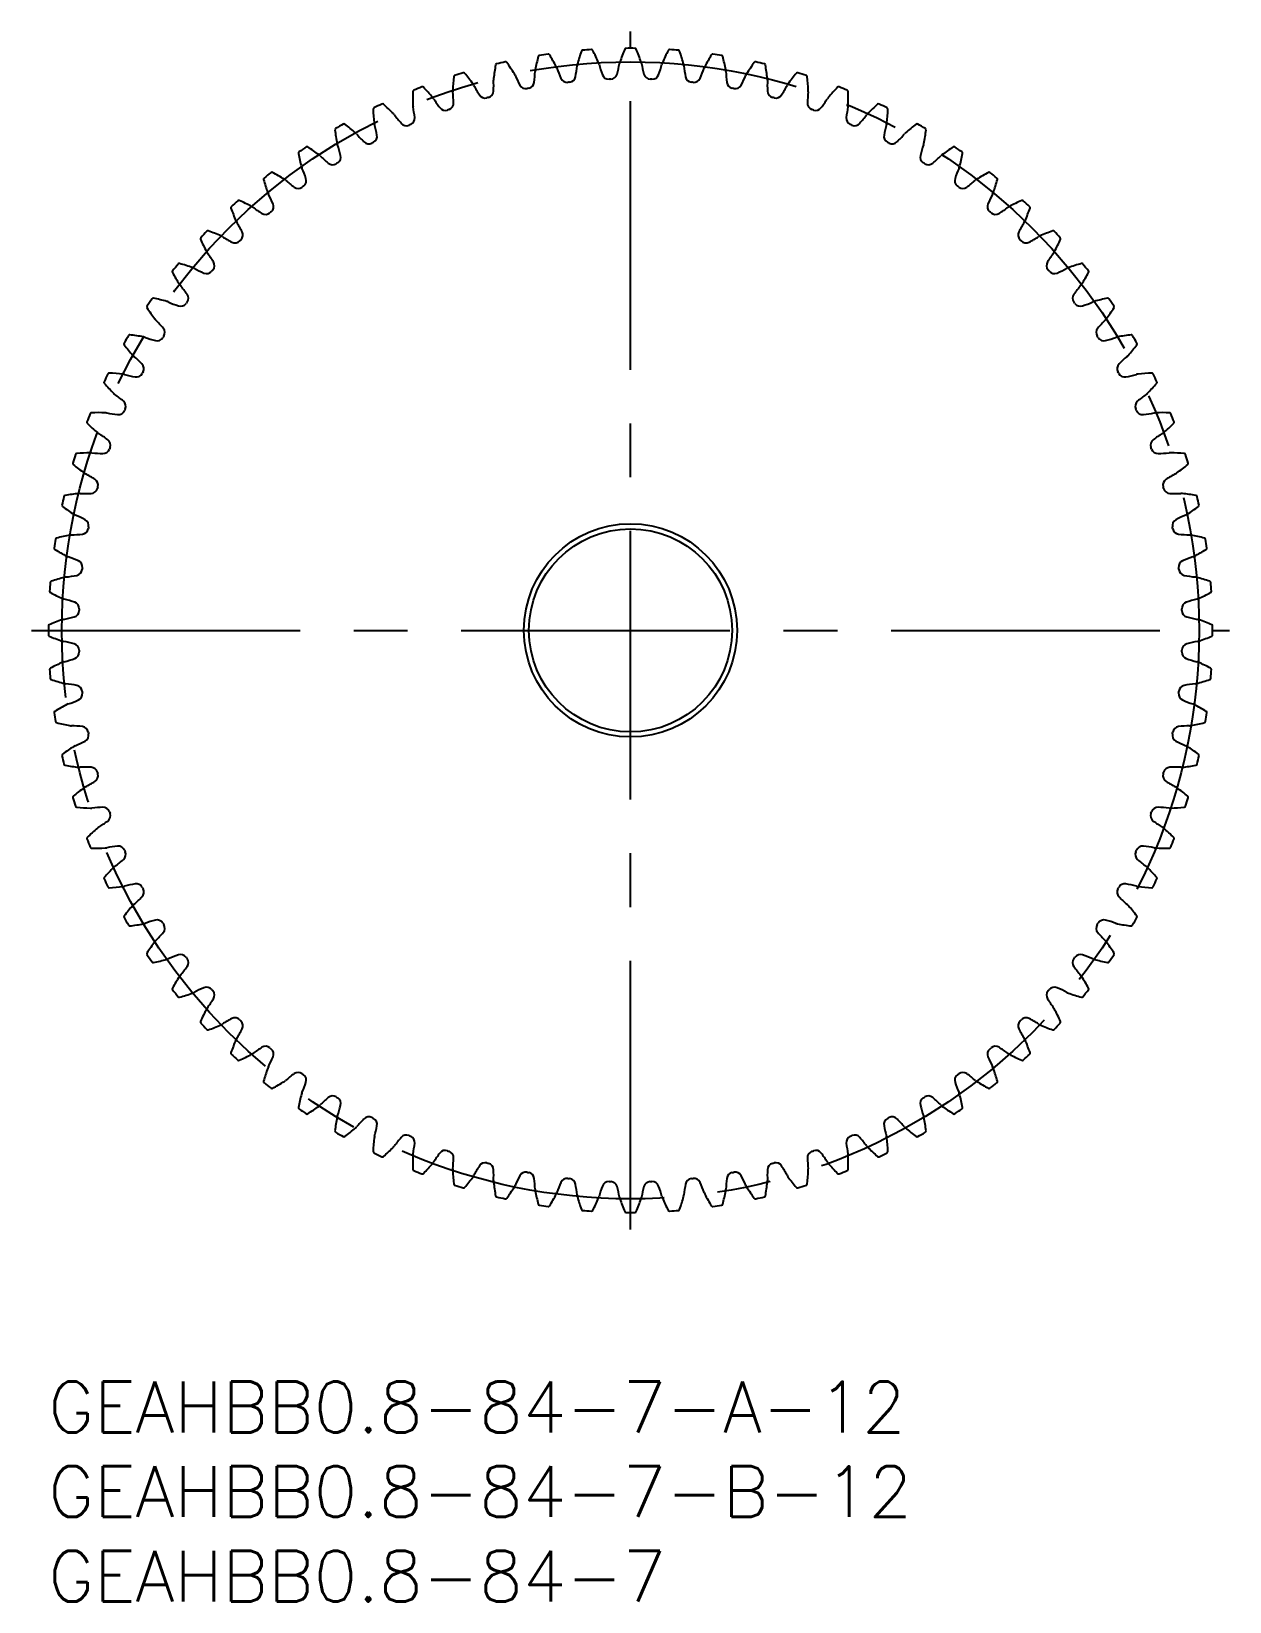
# Model space of a CAD drawing. Extents: x -1 to 139, y -13 to 94.
# Drawn here: x -1 to 69.8, y -13 to 79.8 of the extents above; entities that cross this region are included whole.
import ezdxf

# ---------------------------------------------------------------- set-up
doc = ezdxf.new("R2010")
doc.units = 0
doc.header["$LTSCALE"] = 0.5
doc.linetypes.add('CENTER', pattern=[50.8, 31.75, -6.35, 6.35, -6.35])
for name, color, linetype in [('MSM_CENTER', 1, 'CENTER'), ('MSM_CONTINUOUS', 7, 'CONTINUOUS'), ('MSM_PART_NUMBER', 7, 'CONTINUOUS')]:
    doc.layers.add(name, color=color, linetype=linetype)
doc.styles.get("Standard").update_dxf_attribs({"font": 'txt.shx', "height": 3, "bigfont": 'bigfont.shx'})

# ---------------------------------------------------------------- blocks, each defined once
blk = doc.blocks.new('*U2')
at = {"layer": 'MSM_PART_NUMBER'}
blk.add_text('GEAHBB0.8-84-7-A-12', height=3, dxfattribs=at).set_placement((0, -3))
blk = doc.blocks.new('*U3')
at = {"layer": 'MSM_PART_NUMBER'}
blk.add_text('GEAHBB0.8-84-7-B-12', height=3, dxfattribs=at).set_placement((0, -8))
blk = doc.blocks.new('*U4')
at = {"layer": 'MSM_PART_NUMBER'}
blk.add_text('GEAHBB0.8-84-7', height=3, dxfattribs=at).set_placement((0, -13))

msp = doc.modelspace()

# ---------------------------------------------------------------- linework, layer by layer
at = {"layer": 'MSM_CENTER'}
for p, q in [((34.4, 9), (34.4, 79.8)), ((-1, 44.4), (69.8, 44.4))]:
    msp.add_line(p, q, dxfattribs=at)
msp.add_circle((34.4, 44.4), 33.6, dxfattribs=at)
at = {"layer": 'MSM_CONTINUOUS'}
for radius in [6.3, 6]:
    msp.add_circle((34.4, 44.4), radius, dxfattribs=at)
for centre, radius, start, end in [((34.4, 44.4), 34.4, 102.41932, 103.29497), ((27.019, 77.917), 0.08, 36.21343, 102.41932), ((18.612, 71.761), 10.5, 31.78571, 36.21328), ((39.101, 75.638), 10.5, 165.21529, 169.64286), ((29.026, 78.297), 0.08, 99.00973, 165.2153), ((34.4, 44.4), 34.4, 98.13361, 99.00925), ((29.544, 78.375), 0.08, 31.92756, 98.1336), ((20.701, 72.864), 10.5, 27.5, 31.92756), ((41.422, 75.199), 10.5, 160.92958, 165.35714), ((31.574, 78.603), 0.08, 94.72354, 160.9296), ((34.4, 44.4), 34.4, 93.84789, 94.72354), ((32.097, 78.643), 0.08, 27.642, 93.84788), ((22.866, 73.808), 10.5, 23.21429, 27.64185), ((34.4, 77.779), 0.664, 161.07141, 169.36881), ((43.704, 74.588), 10.5, 156.64386, 161.07143), ((34.138, 78.719), 0.08, 90.43831, 156.64385), ((34.4, 44.4), 34.4, 89.56218, 90.43782), ((34.662, 78.719), 0.08, 23.35614, 89.56219), ((25.096, 74.588), 10.5, 18.92857, 23.35614), ((34.4, 77.779), 0.664, 10.63119, 18.92858), ((45.934, 73.808), 10.5, 152.35815, 156.78571), ((36.703, 78.643), 0.08, 86.15259, 152.35815), ((34.4, 44.4), 34.4, 85.27646, 86.15211), ((37.226, 78.603), 0.08, 19.07027, 85.27646), ((27.378, 75.199), 10.5, 14.64286, 19.07042), ((48.099, 72.864), 10.5, 148.07244, 152.5), ((39.256, 78.375), 0.08, 81.86688, 148.07244), ((34.4, 44.4), 34.4, 80.99075, 81.86639), ((39.774, 78.297), 0.08, 14.78471, 80.99075), ((29.699, 75.638), 10.5, 10.35714, 14.78471), ((50.188, 71.761), 10.5, 143.78672, 148.21429), ((41.781, 77.917), 0.08, 77.58068, 143.78672), ((34.4, 44.4), 34.4, 76.70503, 77.58068), ((34.392, 75.989), 10.5, 173.78672, 178.21429), ((24.034, 77.117), 0.08, 107.58068, 173.78674), ((34.4, 44.4), 34.4, 106.70503, 107.58068), ((24.535, 77.272), 0.08, 40.49899, 106.70503), ((16.611, 70.504), 10.5, 36.07143, 40.49899), ((36.753, 75.901), 10.5, 169.50101, 173.92857), ((26.508, 77.8), 0.08, 103.29545, 169.50102), ((26.973, 76.942), 0.664, 23.48834, 31.78572), ((35.281, 80.565), 8.4, 203.56895, 207.95464), ((20.367, 77.743), 8.4, 353.47393, 357.85962), ((29.425, 77.406), 0.664, 169.64284, 177.94023), ((29.425, 77.406), 0.664, 19.20262, 27.50001), ((37.981, 80.398), 8.4, 199.28324, 203.66892), ((30.654, 77.187), 0.4, 203.66892, 276.5178), ((30.756, 77.198), 0.4, 276.33936, 349.18822), ((22.898, 78.699), 8.4, 349.18822, 353.5739), ((31.906, 77.685), 0.664, 165.35713, 173.65452), ((31.906, 77.685), 0.664, 14.91691, 23.21429), ((40.661, 80.03), 8.4, 194.99753, 199.38321), ((33.115, 77.375), 0.4, 199.38321, 272.23209), ((33.217, 77.379), 0.4, 272.05364, 344.90251), ((25.494, 79.463), 8.4, 344.90251, 349.28819), ((43.306, 79.463), 8.4, 190.71181, 195.09749), ((35.583, 77.379), 0.4, 195.09749, 267.94637), ((35.685, 77.375), 0.4, 267.76787, 340.61679), ((28.139, 80.03), 8.4, 340.61679, 345.00247), ((36.894, 77.685), 0.664, 156.7857, 165.08309), ((36.894, 77.685), 0.664, 6.34548, 14.64287), ((45.902, 78.699), 8.4, 186.4261, 190.81178), ((38.044, 77.198), 0.4, 190.81178, 263.66066), ((38.146, 77.187), 0.4, 263.48216, 336.33108), ((30.819, 80.398), 8.4, 336.33108, 340.71676), ((39.375, 77.406), 0.664, 152.49998, 160.79738), ((39.375, 77.406), 0.664, 2.05977, 10.35716), ((48.433, 77.743), 8.4, 182.14038, 186.52607), ((33.519, 80.565), 8.4, 332.04536, 336.43105), ((41.827, 76.942), 0.664, 148.21427, 156.51166), ((42.292, 77.8), 0.08, 10.49899, 76.70503), ((32.047, 75.901), 10.5, 6.07143, 10.49899), ((52.189, 70.504), 10.5, 139.50101, 143.92857), ((44.265, 77.272), 0.08, 73.29545, 139.50101), ((34.4, 44.4), 34.4, 72.41932, 73.29497), ((44.766, 77.117), 0.08, 6.21313, 72.41932), ((34.408, 75.989), 10.5, 1.78571, 6.21328), ((32.032, 75.9), 10.5, 178.07244, 182.5), ((21.618, 76.251), 0.08, 111.86639, 178.07245), ((34.4, 44.4), 34.4, 110.99075, 111.86639), ((22.106, 76.442), 0.08, 44.78471, 110.99075), ((14.71, 69.102), 10.5, 40.35714, 44.78471), ((24.561, 76.296), 0.664, 178.21427, 186.51166), ((15.554, 75.28), 8.4, 2.04536, 6.43105), ((24.561, 76.296), 0.664, 27.77405, 36.07144), ((32.576, 80.53), 8.4, 207.85467, 212.24035), ((25.909, 76.289), 0.4, 284.91079, 357.75965), ((26.973, 76.942), 0.664, 173.92855, 182.22595), ((17.915, 76.602), 8.4, 357.75965, 2.14533), ((28.214, 76.815), 0.4, 207.95464, 280.80351), ((34.4, 44.4), 32.6, 100.62506, 100.80351), ((28.315, 76.834), 0.4, 280.62508, 353.47393), ((34.4, 44.4), 32.6, 96.33934, 96.5178), ((34.4, 44.4), 32.6, 92.05363, 92.23209), ((34.4, 44.4), 32.6, 87.76792, 87.94637), ((34.4, 44.4), 32.6, 83.4822, 83.66066), ((40.485, 76.834), 0.4, 186.52607, 259.37494), ((34.4, 44.4), 32.6, 79.19649, 79.37494), ((40.586, 76.815), 0.4, 259.19645, 332.04536), ((50.885, 76.602), 8.4, 177.85467, 182.24035), ((41.827, 76.942), 0.664, 357.77405, 6.07144), ((42.891, 76.289), 0.4, 182.24035, 255.08923), ((36.224, 80.53), 8.4, 327.75965, 332.14533), ((44.239, 76.296), 0.664, 143.92855, 152.22595), ((53.246, 75.28), 8.4, 173.56895, 177.95464), ((44.239, 76.296), 0.664, 353.48834, 1.78573), ((54.09, 69.102), 10.5, 135.21529, 139.64286), ((46.694, 76.442), 0.08, 69.00973, 135.21531), ((34.4, 44.4), 34.4, 68.13361, 69.00925), ((47.182, 76.251), 0.08, 1.92742, 68.13361), ((36.768, 75.9), 10.5, 357.5, 1.92756), ((19.273, 75.207), 0.08, 116.15211, 182.35816), ((29.684, 75.635), 10.5, 182.35815, 186.78571), ((34.4, 44.4), 34.4, 115.27646, 116.15211), ((19.746, 75.434), 0.08, 49.07042, 115.27646), ((12.919, 67.562), 10.5, 44.64286, 49.07042), ((22.205, 75.471), 0.664, 182.49998, 190.79738), ((13.299, 73.785), 8.4, 6.33108, 10.71676), ((22.205, 75.471), 0.664, 32.05977, 40.35715), ((29.881, 80.293), 8.4, 212.14038, 216.52607), ((23.452, 75.531), 0.4, 216.52607, 289.37494), ((34.4, 44.4), 32.6, 109.19649, 109.37494), ((23.549, 75.565), 0.4, 289.1965, 2.04536), ((25.809, 76.262), 0.4, 212.24035, 285.08923), ((34.4, 44.4), 32.6, 104.91077, 105.08923), ((34.4, 44.4), 32.6, 74.91077, 75.08923), ((42.991, 76.262), 0.4, 254.91073, 327.75965), ((45.251, 75.565), 0.4, 177.95464, 250.80351), ((34.4, 44.4), 32.6, 70.62506, 70.80351), ((45.348, 75.531), 0.4, 250.62502, 323.47393), ((38.919, 80.293), 8.4, 323.47393, 327.85962), ((46.595, 75.471), 0.664, 139.64284, 147.94023), ((55.501, 73.785), 8.4, 169.28324, 173.66892), ((46.595, 75.471), 0.664, 349.20262, 357.50001), ((55.881, 67.562), 10.5, 130.92958, 135.35714), ((49.054, 75.434), 0.08, 64.72402, 130.92959), ((34.4, 44.4), 34.4, 63.84789, 64.72354), ((39.116, 75.635), 10.5, 353.21429, 357.64185), ((49.527, 75.207), 0.08, 357.64185, 63.84789), ((34.4, 44.4), 34.4, 119.56218, 120.43782), ((17.468, 74.252), 0.08, 53.35614, 119.56218), ((11.249, 65.892), 10.5, 48.92857, 53.35614), ((19.918, 74.473), 0.664, 186.7857, 195.08309), ((11.163, 72.126), 8.4, 10.61679, 15.00247), ((19.918, 74.473), 0.664, 36.34548, 44.64287), ((27.211, 79.855), 8.4, 216.4261, 220.81178), ((21.156, 74.626), 0.4, 220.81178, 293.66066), ((34.4, 44.4), 32.6, 113.4822, 113.66066), ((21.251, 74.667), 0.4, 293.48222, 6.33108), ((47.549, 74.667), 0.4, 173.66892, 246.5178), ((34.4, 44.4), 32.6, 66.33934, 66.5178), ((47.644, 74.626), 0.4, 246.3393, 319.18822), ((41.589, 79.855), 8.4, 319.18822, 323.5739), ((48.882, 74.473), 0.664, 135.35713, 143.65452), ((57.637, 72.126), 8.4, 164.99753, 169.38321), ((48.882, 74.473), 0.664, 344.91691, 353.2143), ((57.551, 65.892), 10.5, 126.64386, 131.07143), ((51.332, 74.252), 0.08, 60.43831, 126.64388), ((34.4, 44.4), 34.4, 59.56218, 60.43782), ((17.013, 73.99), 0.08, 120.43782, 186.64388), ((27.363, 75.196), 10.5, 186.64386, 191.07143), ((17.711, 73.307), 0.664, 40.63119, 48.92858), ((24.582, 79.218), 8.4, 220.71181, 225.09749), ((19.026, 73.6), 0.4, 297.76794, 10.61679), ((49.774, 73.6), 0.4, 169.38321, 242.23209), ((44.218, 79.218), 8.4, 314.90251, 319.28819), ((51.089, 73.307), 0.664, 131.07141, 139.36881), ((41.437, 75.196), 10.5, 348.92857, 353.35614), ((51.787, 73.99), 0.08, 353.35599, 59.56218), ((14.851, 72.608), 0.08, 124.72354, 190.92959), ((25.082, 74.584), 10.5, 190.92958, 195.35714), ((34.4, 44.4), 34.4, 123.84789, 124.72354), ((15.284, 72.903), 0.08, 57.64185, 123.84789), ((9.707, 64.101), 10.5, 53.21429, 57.64185), ((15.597, 71.979), 0.664, 44.91691, 53.2143), ((22.007, 78.387), 8.4, 224.99753, 229.38321), ((17.711, 73.307), 0.664, 191.07141, 199.36881), ((9.156, 70.312), 8.4, 14.90251, 19.28819), ((16.886, 72.369), 0.4, 302.05365, 14.90251), ((18.935, 73.552), 0.4, 225.09749, 297.94637), ((34.4, 44.4), 32.6, 117.76792, 117.94637), ((34.4, 44.4), 32.6, 62.05363, 62.23209), ((49.865, 73.552), 0.4, 242.05359, 314.90251), ((51.914, 72.369), 0.4, 165.09749, 237.94637), ((59.644, 70.312), 8.4, 160.71181, 165.09749), ((51.089, 73.307), 0.664, 340.63119, 348.92858), ((46.793, 78.387), 8.4, 310.61679, 315.00247), ((53.203, 71.979), 0.664, 126.7857, 135.08309), ((59.093, 64.101), 10.5, 122.35815, 126.78571), ((53.516, 72.903), 0.08, 56.15259, 122.35815), ((34.4, 44.4), 34.4, 55.27646, 56.15211), ((43.718, 74.584), 10.5, 344.64286, 349.07042), ((53.949, 72.608), 0.08, 349.07027, 55.27646), ((34.4, 44.4), 34.4, 128.13361, 129.00925), ((13.207, 71.395), 0.08, 61.92756, 128.13361), ((8.304, 62.201), 10.5, 57.5, 61.92756), ((15.597, 71.979), 0.664, 195.35713, 203.65452), ((7.29, 68.353), 8.4, 19.18822, 23.5739), ((16.799, 72.315), 0.4, 229.38321, 302.23209), ((34.4, 44.4), 32.6, 122.05363, 122.23209), ((34.4, 44.4), 32.6, 57.76792, 57.94637), ((52.001, 72.315), 0.4, 237.76788, 310.61679), ((61.51, 68.353), 8.4, 156.4261, 160.81178), ((53.203, 71.979), 0.664, 336.34548, 344.64287), ((60.496, 62.201), 10.5, 118.07244, 122.5), ((55.593, 71.395), 0.08, 51.86688, 118.07244), ((34.4, 44.4), 34.4, 50.99075, 51.86639), ((12.797, 71.068), 0.08, 129.00925, 195.2153), ((22.852, 73.803), 10.5, 195.21529, 199.64286), ((13.589, 70.496), 0.664, 49.20262, 57.50001), ((19.502, 77.366), 8.4, 229.28324, 233.66892), ((14.763, 70.921), 0.4, 233.66892, 306.5178), ((34.4, 44.4), 32.6, 126.33934, 126.5178), ((14.845, 70.982), 0.4, 306.33936, 19.18822), ((53.955, 70.982), 0.4, 160.81178, 233.66066), ((34.4, 44.4), 32.6, 53.4822, 53.66066), ((54.037, 70.921), 0.4, 233.48216, 306.33108), ((49.298, 77.366), 8.4, 306.33108, 310.71676), ((55.211, 70.496), 0.664, 122.49998, 130.79738), ((45.948, 73.803), 10.5, 340.35714, 344.78471), ((56.003, 71.068), 0.08, 344.78471, 50.99075), ((34.4, 44.4), 34.4, 132.41932, 133.29497), ((11.249, 69.736), 0.08, 66.21328, 132.41932), ((7.047, 60.201), 10.5, 61.78571, 66.21328), ((13.589, 70.496), 0.664, 199.64284, 207.94023), ((5.576, 66.26), 8.4, 23.47393, 27.85962), ((12.913, 69.447), 0.4, 310.62508, 23.47393), ((55.887, 69.447), 0.4, 156.52607, 229.37494), ((63.224, 66.26), 8.4, 152.14038, 156.52607), ((55.211, 70.496), 0.664, 332.05977, 340.35716), ((61.753, 60.201), 10.5, 113.78672, 118.21429), ((57.551, 69.736), 0.08, 47.58116, 113.78672), ((34.4, 44.4), 34.4, 46.70503, 47.58068), ((10.865, 69.379), 0.08, 133.29497, 199.50102), ((20.687, 72.858), 10.5, 199.50101, 203.92857), ((11.697, 68.868), 0.664, 53.48834, 61.78572), ((17.08, 76.161), 8.4, 233.56895, 237.95464), ((12.836, 69.38), 0.4, 237.95464, 310.80351), ((34.4, 44.4), 32.6, 130.62506, 130.80351), ((34.4, 44.4), 32.6, 49.19649, 49.37494), ((55.964, 69.38), 0.4, 229.19645, 302.04536), ((51.72, 76.161), 8.4, 302.04536, 306.43105), ((57.103, 68.868), 0.664, 118.21427, 126.51166), ((48.113, 72.858), 10.5, 336.07143, 340.49899), ((57.935, 69.379), 0.08, 340.49899, 46.70503), ((34.4, 44.4), 34.4, 136.70503, 137.58068), ((9.421, 67.935), 0.08, 70.49899, 136.70503), ((5.942, 58.113), 10.5, 66.07143, 70.49899), ((11.697, 68.868), 0.664, 203.92855, 212.22595), ((4.023, 64.045), 8.4, 27.75965, 32.14533), ((11.102, 67.771), 0.4, 314.91075, 27.75965), ((57.698, 67.771), 0.4, 152.24035, 225.08923), ((64.777, 64.045), 8.4, 147.85467, 152.24035), ((57.103, 68.868), 0.664, 327.77405, 336.07144), ((62.858, 58.113), 10.5, 109.50101, 113.92857), ((59.379, 67.935), 0.08, 43.29545, 109.50101), ((34.4, 44.4), 34.4, 42.41932, 43.29497), ((9.064, 67.551), 0.08, 137.58116, 203.78671), ((18.599, 71.753), 10.5, 203.78672, 208.21429), ((9.932, 67.103), 0.664, 57.77405, 66.07144), ((14.755, 74.777), 8.4, 237.85467, 242.24035), ((11.029, 67.698), 0.4, 242.24035, 315.08923), ((34.4, 44.4), 32.6, 134.91077, 135.08923), ((34.4, 44.4), 32.6, 44.91077, 45.08923), ((57.771, 67.698), 0.4, 224.91073, 297.75965), ((54.045, 74.777), 8.4, 297.75965, 302.14533), ((58.868, 67.103), 0.664, 113.92855, 122.22595), ((50.201, 71.753), 10.5, 331.78571, 336.21328), ((59.736, 67.551), 0.08, 336.21328, 42.41932), ((34.4, 44.4), 34.4, 140.99075, 141.86639), ((7.732, 66.003), 0.08, 74.78471, 140.99075), ((4.997, 55.948), 10.5, 70.35714, 74.78471), ((9.932, 67.103), 0.664, 208.21427, 216.51166), ((2.639, 61.72), 8.4, 32.04536, 36.43105), ((9.42, 65.964), 0.4, 319.19647, 32.04536), ((59.38, 65.964), 0.4, 147.95464, 220.80351), ((66.161, 61.72), 8.4, 143.56895, 147.95464), ((58.868, 67.103), 0.664, 323.48834, 331.78573), ((63.803, 55.948), 10.5, 105.21529, 109.64286), ((61.068, 66.003), 0.08, 39.00973, 105.21529), ((34.4, 44.4), 34.4, 38.13361, 39.00925), ((7.405, 65.593), 0.08, 141.86688, 208.07242), ((16.599, 70.496), 10.5, 208.07244, 212.5), ((8.304, 65.211), 0.664, 62.05977, 70.35715), ((12.54, 73.224), 8.4, 242.14038, 246.52607), ((9.353, 65.887), 0.4, 246.52607, 319.37494), ((34.4, 44.4), 32.6, 139.19649, 139.37494), ((34.4, 44.4), 32.6, 40.62506, 40.80351), ((59.447, 65.887), 0.4, 220.62502, 293.47393), ((56.26, 73.224), 8.4, 293.47393, 297.85962), ((60.496, 65.211), 0.664, 109.64284, 117.94023), ((52.201, 70.496), 10.5, 327.5, 331.92756), ((61.395, 65.593), 0.08, 331.92756, 38.13361), ((8.304, 65.211), 0.664, 212.49998, 220.79738), ((1.434, 59.298), 8.4, 36.33108, 40.71676), ((7.879, 64.037), 0.4, 323.48218, 36.33108), ((60.921, 64.037), 0.4, 143.66892, 216.5178), ((67.366, 59.298), 8.4, 139.28324, 143.66892), ((60.496, 65.211), 0.664, 319.20262, 327.50001), ((5.897, 63.516), 0.08, 146.15259, 212.35814), ((14.699, 69.093), 10.5, 212.35815, 216.78571), ((34.4, 44.4), 34.4, 145.27646, 146.15211), ((6.192, 63.949), 0.08, 79.07042, 145.27646), ((4.216, 53.718), 10.5, 74.64286, 79.07042), ((6.821, 63.203), 0.664, 66.34548, 74.64287), ((10.447, 71.51), 8.4, 246.4261, 250.81178), ((7.818, 63.955), 0.4, 250.81178, 323.66066), ((34.4, 44.4), 32.6, 143.4822, 143.66066), ((34.4, 44.4), 32.6, 36.33934, 36.5178), ((60.982, 63.955), 0.4, 216.3393, 289.18822), ((58.353, 71.51), 8.4, 289.18822, 293.5739), ((61.979, 63.203), 0.664, 105.35713, 113.65452), ((64.584, 53.718), 10.5, 100.92958, 105.35714), ((54.101, 69.093), 10.5, 323.21429, 327.64185), ((62.608, 63.949), 0.08, 34.72402, 100.92958), ((34.4, 44.4), 34.4, 33.84789, 34.72354), ((62.903, 63.516), 0.08, 327.64185, 33.84789), ((6.821, 63.203), 0.664, 216.7857, 225.08309), ((0.413, 56.793), 8.4, 40.61679, 45.00247), ((6.485, 62.001), 0.4, 327.76789, 40.61679), ((62.315, 62.001), 0.4, 139.38321, 212.23209), ((68.387, 56.793), 8.4, 134.99753, 139.38321), ((61.979, 63.203), 0.664, 314.91691, 323.2143), ((4.548, 61.332), 0.08, 150.43831, 216.64388), ((34.4, 44.4), 34.4, 149.56218, 150.43782), ((12.908, 67.551), 10.5, 216.64386, 221.07143), ((4.81, 61.787), 0.08, 83.35614, 149.56218), ((3.604, 51.437), 10.5, 78.92857, 83.35614), ((5.493, 61.089), 0.664, 70.63119, 78.92858), ((8.488, 69.644), 8.4, 250.71181, 255.09749), ((6.431, 61.914), 0.4, 255.09749, 327.94637), ((34.4, 44.4), 32.6, 147.76792, 147.94637), ((34.4, 44.4), 32.6, 32.05363, 32.23209), ((62.369, 61.914), 0.4, 212.05367, 284.90251), ((60.312, 69.644), 8.4, 284.90251, 289.28819), ((63.307, 61.089), 0.664, 101.07141, 109.36881), ((65.196, 51.437), 10.5, 96.64386, 101.07143), ((55.892, 67.551), 10.5, 318.92857, 323.35614), ((63.99, 61.787), 0.08, 30.43831, 96.64386), ((34.4, 44.4), 34.4, 29.56218, 30.43782), ((64.252, 61.332), 0.08, 323.35614, 29.56218), ((5.493, 61.089), 0.664, 221.07141, 229.36881), ((-0.418, 54.218), 8.4, 44.90251, 49.28819), ((69.218, 54.218), 8.4, 130.71181, 135.09749), ((63.307, 61.089), 0.664, 310.63119, 318.92859), ((34.4, 44.4), 34.4, 153.84789, 154.72354), ((3.593, 59.527), 0.08, 87.64185, 153.84789), ((3.165, 49.116), 10.5, 83.21429, 87.64185), ((4.327, 58.882), 0.664, 74.91691, 83.2143), ((6.674, 67.637), 8.4, 254.99753, 259.38321), ((5.2, 59.774), 0.4, 259.38321, 332.23209), ((5.248, 59.865), 0.4, 332.05361, 44.90251), ((34.4, 44.4), 32.6, 152.05363, 152.23209), ((63.552, 59.865), 0.4, 135.09749, 207.94637), ((34.4, 44.4), 32.6, 27.76792, 27.94637), ((63.6, 59.774), 0.4, 207.76788, 280.61679), ((62.126, 67.637), 8.4, 280.61679, 285.00247), ((64.473, 58.882), 0.664, 96.7857, 105.08309), ((65.635, 49.116), 10.5, 92.35815, 96.78571), ((65.207, 59.527), 0.08, 26.15259, 92.35815), ((34.4, 44.4), 34.4, 25.27646, 26.15211), ((3.366, 59.054), 0.08, 154.72402, 220.9296), ((11.238, 65.881), 10.5, 220.92958, 225.35714), ((57.562, 65.881), 10.5, 314.64286, 319.07042), ((65.434, 59.054), 0.08, 319.07042, 25.27646), ((4.327, 58.882), 0.664, 225.35713, 233.65452), ((-1.055, 51.589), 8.4, 49.18822, 53.5739), ((4.174, 57.644), 0.4, 336.33932, 49.18822), ((64.626, 57.644), 0.4, 130.81178, 203.66066), ((69.855, 51.589), 8.4, 126.4261, 130.81178), ((64.473, 58.882), 0.664, 306.34548, 314.64287), ((2.358, 56.694), 0.08, 159.00973, 225.21527), ((34.4, 44.4), 34.4, 158.13361, 159.00925), ((9.698, 64.09), 10.5, 225.21529, 229.64286), ((2.549, 57.182), 0.08, 91.92756, 158.13361), ((2.9, 46.768), 10.5, 87.5, 91.92756), ((3.329, 56.595), 0.664, 79.20262, 87.50001), ((5.015, 65.501), 8.4, 259.28324, 263.66892), ((4.133, 57.549), 0.4, 263.66892, 336.5178), ((34.4, 44.4), 32.6, 156.33934, 156.5178), ((34.4, 44.4), 32.6, 23.4822, 23.66066), ((64.667, 57.549), 0.4, 203.48216, 276.33108), ((63.785, 65.501), 8.4, 276.33108, 280.71676), ((65.471, 56.595), 0.664, 92.49998, 100.79738), ((65.9, 46.768), 10.5, 88.07244, 92.5), ((59.102, 64.09), 10.5, 310.35714, 314.78471), ((66.251, 57.182), 0.08, 21.86688, 88.07244), ((34.4, 44.4), 34.4, 20.99075, 21.86639), ((66.442, 56.694), 0.08, 314.78456, 20.99075), ((3.329, 56.595), 0.664, 229.64284, 237.94023), ((-1.493, 48.919), 8.4, 53.47393, 57.85962), ((70.293, 48.919), 8.4, 122.14038, 126.52607), ((65.471, 56.595), 0.664, 302.05977, 310.35716), ((34.4, 44.4), 34.4, 162.41932, 163.29497), ((1.683, 54.766), 0.08, 96.21328, 162.41932), ((2.811, 44.408), 10.5, 91.78571, 96.21328), ((2.504, 54.239), 0.664, 83.48834, 91.78572), ((3.52, 63.246), 8.4, 263.56895, 267.95464), ((3.235, 55.251), 0.4, 267.95464, 340.80351), ((3.269, 55.348), 0.4, 340.62503, 53.47393), ((34.4, 44.4), 32.6, 160.62506, 160.80351), ((65.531, 55.348), 0.4, 126.52607, 199.37494), ((34.4, 44.4), 32.6, 19.19649, 19.37494), ((65.565, 55.251), 0.4, 199.19652, 272.04536), ((65.28, 63.246), 8.4, 272.04536, 276.43105), ((66.296, 54.239), 0.664, 88.21427, 96.51166), ((65.989, 44.408), 10.5, 83.78672, 88.21429), ((67.117, 54.766), 0.08, 17.58116, 83.78672), ((34.4, 44.4), 34.4, 16.70503, 17.58068), ((1.528, 54.265), 0.08, 163.29497, 229.50099), ((8.296, 62.189), 10.5, 229.50101, 233.92857), ((60.504, 62.189), 10.5, 306.07143, 310.49899), ((67.272, 54.265), 0.08, 310.49899, 16.70503), ((2.504, 54.239), 0.664, 233.92855, 242.22595), ((-1.73, 46.224), 8.4, 57.75965, 62.14533), ((2.538, 52.991), 0.4, 344.91075, 57.75965), ((66.262, 52.991), 0.4, 122.24035, 195.08923), ((70.53, 46.224), 8.4, 117.85467, 122.24035), ((66.296, 54.239), 0.664, 297.77405, 306.07144), ((34.4, 44.4), 34.4, 166.70503, 167.58068), ((1, 52.292), 0.08, 100.49899, 166.70503), ((2.899, 42.047), 10.5, 96.07143, 100.49899), ((1.858, 51.827), 0.664, 87.77405, 96.07144), ((2.198, 60.885), 8.4, 267.85467, 272.24035), ((2.511, 52.891), 0.4, 272.24035, 345.08923), ((34.4, 44.4), 32.6, 164.91077, 165.08923), ((34.4, 44.4), 32.6, 14.91077, 15.08923), ((66.289, 52.891), 0.4, 194.91081, 267.75965), ((66.602, 60.885), 8.4, 267.75965, 272.14533), ((66.942, 51.827), 0.664, 83.92855, 92.22595), ((65.901, 42.047), 10.5, 79.50101, 83.92857), ((67.8, 52.292), 0.08, 13.29497, 79.50101), ((34.4, 44.4), 34.4, 12.41932, 13.29497), ((0.883, 51.781), 0.08, 167.58068, 233.78672), ((7.039, 60.188), 10.5, 233.78672, 238.21429), ((1.858, 51.827), 0.664, 238.21427, 246.51166), ((-1.765, 43.519), 8.4, 62.04536, 66.43105), ((70.565, 43.519), 8.4, 113.56895, 117.95464), ((66.942, 51.827), 0.664, 293.48834, 301.78573), ((61.761, 60.188), 10.5, 301.78571, 306.21328), ((67.917, 51.781), 0.08, 306.21313, 12.41932), ((1.966, 50.485), 0.4, 276.52607, 349.37494), ((1.985, 50.586), 0.4, 349.19646, 62.04536), ((34.4, 44.4), 32.6, 169.19649, 169.37494), ((66.815, 50.586), 0.4, 117.95464, 190.80351), ((34.4, 44.4), 32.6, 10.62506, 10.80351), ((66.834, 50.485), 0.4, 190.62502, 263.47393), ((0.425, 49.256), 0.08, 171.86688, 238.07244), ((34.4, 44.4), 34.4, 170.99075, 171.86639), ((5.936, 58.099), 10.5, 238.07244, 242.5), ((0.503, 49.774), 0.08, 104.78471, 170.99075), ((3.162, 39.699), 10.5, 100.35714, 104.78471), ((1.394, 49.375), 0.664, 92.05977, 100.35715), ((1.057, 58.433), 8.4, 272.14038, 276.52607), ((67.743, 58.433), 8.4, 263.47393, 267.85962), ((67.406, 49.375), 0.664, 79.64284, 87.94023), ((65.638, 39.699), 10.5, 75.21529, 79.64286), ((62.864, 58.099), 10.5, 297.5, 301.92756), ((68.297, 49.774), 0.08, 9.00973, 75.21529), ((34.4, 44.4), 34.4, 8.13361, 9.00925), ((68.375, 49.256), 0.08, 301.92756, 8.13361), ((1.394, 49.375), 0.664, 242.49998, 250.79738), ((-1.598, 40.819), 8.4, 66.33108, 70.71676), ((1.613, 48.146), 0.4, 353.48218, 66.33108), ((67.187, 48.146), 0.4, 113.66892, 186.5178), ((70.398, 40.819), 8.4, 109.28324, 113.66892), ((67.406, 49.375), 0.664, 289.20262, 297.50001), ((3.601, 37.378), 10.5, 104.64286, 109.07042), ((1.115, 46.894), 0.664, 96.34548, 104.64287), ((0.101, 55.902), 8.4, 276.4261, 280.81178), ((1.602, 48.044), 0.4, 280.81178, 353.66066), ((34.4, 44.4), 32.6, 173.4822, 173.66066), ((34.4, 44.4), 32.6, 6.33934, 6.5178), ((67.198, 48.044), 0.4, 186.33931, 259.18822), ((68.699, 55.902), 8.4, 259.18822, 263.5739), ((67.685, 46.894), 0.664, 75.35713, 83.65452), ((65.199, 37.378), 10.5, 70.92958, 75.35714), ((0.157, 46.703), 0.08, 176.15259, 242.35815), ((34.4, 44.4), 34.4, 175.27646, 176.15211), ((0.197, 47.226), 0.08, 109.07042, 175.27646), ((4.992, 55.934), 10.5, 242.35815, 246.78571), ((63.808, 55.934), 10.5, 293.21429, 297.64185), ((68.603, 47.226), 0.08, 4.72402, 70.92958), ((68.643, 46.703), 0.08, 297.6417, 3.84789), ((34.4, 44.4), 34.4, 3.84789, 4.72354), ((1.115, 46.894), 0.664, 246.7857, 255.08309), ((-1.23, 38.139), 8.4, 70.61679, 75.00247), ((1.421, 45.583), 0.4, 285.09749, 357.94637), ((1.425, 45.685), 0.4, 357.76789, 70.61679), ((34.4, 44.4), 32.6, 177.76792, 177.94637), ((67.375, 45.685), 0.4, 109.38321, 182.23209), ((34.4, 44.4), 32.6, 2.05363, 2.23209), ((67.379, 45.583), 0.4, 182.0536, 254.90251), ((70.03, 38.139), 8.4, 104.99753, 109.38321), ((67.685, 46.894), 0.664, 284.91691, 293.2143), ((34.4, 44.4), 34.4, 179.56218, 180.43782), ((0.081, 44.662), 0.08, 113.35614, 179.56218), ((4.212, 35.096), 10.5, 108.92857, 113.35614), ((1.021, 44.4), 0.664, 100.63119, 108.92858), ((-0.663, 53.306), 8.4, 280.71181, 285.09749), ((69.463, 53.306), 8.4, 254.90251, 259.28819), ((67.779, 44.4), 0.664, 71.07141, 79.36881), ((64.588, 35.096), 10.5, 66.64386, 71.07143), ((68.719, 44.662), 0.08, 0.43782, 66.64386), ((34.4, 44.4), 34.4, 359.56218, 0.43782), ((0.081, 44.138), 0.08, 180.43831, 246.64386), ((4.212, 53.704), 10.5, 246.64386, 251.07143), ((1.021, 44.4), 0.664, 251.07141, 259.36881), ((-0.663, 35.494), 8.4, 74.90251, 79.28819), ((69.463, 35.494), 8.4, 100.71181, 105.09749), ((67.779, 44.4), 0.664, 280.63119, 288.92859), ((64.588, 53.704), 10.5, 288.92857, 293.35614), ((68.719, 44.138), 0.08, 293.35599, 359.56218), ((-1.23, 50.661), 8.4, 284.99753, 289.38321), ((1.421, 43.217), 0.4, 2.05361, 74.90251), ((1.425, 43.115), 0.4, 289.38321, 2.23209), ((34.4, 44.4), 32.6, 182.05363, 182.23209), ((34.4, 44.4), 32.6, 357.76792, 357.94637), ((67.375, 43.115), 0.4, 177.76788, 250.61679), ((67.379, 43.217), 0.4, 105.09749, 177.94637), ((70.03, 50.661), 8.4, 250.61679, 255.00247), ((0.157, 42.097), 0.08, 117.64185, 183.84789), ((34.4, 44.4), 34.4, 183.84789, 184.72354), ((4.992, 32.866), 10.5, 113.21429, 117.64185), ((1.115, 41.906), 0.664, 104.91691, 113.2143), ((67.685, 41.906), 0.664, 66.7857, 75.08309), ((63.808, 32.866), 10.5, 62.35815, 66.78571), ((68.643, 42.097), 0.08, 356.15211, 62.35815), ((34.4, 44.4), 34.4, 355.27646, 356.15211), ((0.197, 41.574), 0.08, 184.72354, 250.92958), ((3.601, 51.422), 10.5, 250.92958, 255.35714), ((1.115, 41.906), 0.664, 255.35713, 263.65452), ((0.101, 32.898), 8.4, 79.18822, 83.5739), ((1.602, 40.756), 0.4, 6.33932, 79.18822), ((67.198, 40.756), 0.4, 100.81178, 173.66066), ((68.699, 32.898), 8.4, 96.4261, 100.81178), ((67.685, 41.906), 0.664, 276.34548, 284.64287), ((65.199, 51.422), 10.5, 284.64286, 289.07042), ((68.603, 41.574), 0.08, 289.07027, 355.27646), ((5.936, 30.701), 10.5, 117.5, 121.92756), ((1.394, 39.425), 0.664, 109.20262, 117.50001), ((-1.598, 47.981), 8.4, 289.28324, 293.66892), ((1.613, 40.654), 0.4, 293.66892, 6.5178), ((34.4, 44.4), 32.6, 186.33934, 186.5178), ((67.187, 40.654), 0.4, 173.48217, 246.33108), ((34.4, 44.4), 32.6, 353.4822, 353.66066), ((70.398, 47.981), 8.4, 246.33108, 250.71676), ((67.406, 39.425), 0.664, 62.49998, 70.79738), ((62.864, 30.701), 10.5, 58.07244, 62.5), ((0.425, 39.544), 0.08, 121.92756, 188.13361), ((34.4, 44.4), 34.4, 188.13361, 189.00925), ((0.503, 39.026), 0.08, 189.00973, 255.21529), ((68.297, 39.026), 0.08, 284.78456, 350.99075), ((34.4, 44.4), 34.4, 350.99075, 351.86639), ((68.375, 39.544), 0.08, 351.86639, 58.07244), ((3.162, 49.101), 10.5, 255.21529, 259.64286), ((1.394, 39.425), 0.664, 259.64284, 267.94023), ((1.057, 30.367), 8.4, 83.47393, 87.85962), ((1.966, 38.315), 0.4, 10.62503, 83.47393), ((1.985, 38.214), 0.4, 297.95464, 10.80351), ((34.4, 44.4), 32.6, 190.62506, 190.80351), ((66.815, 38.214), 0.4, 169.19645, 242.04536), ((34.4, 44.4), 32.6, 349.19649, 349.37494), ((66.834, 38.315), 0.4, 96.52607, 169.37494), ((67.743, 30.367), 8.4, 92.14038, 96.52607), ((67.406, 39.425), 0.664, 272.05977, 280.35716), ((65.638, 49.101), 10.5, 280.35714, 284.78471), ((7.039, 28.612), 10.5, 121.78571, 126.21328), ((1.858, 36.973), 0.664, 113.48834, 121.78572), ((-1.765, 45.281), 8.4, 293.56895, 297.95464), ((70.565, 45.281), 8.4, 242.04536, 246.43105), ((66.942, 36.973), 0.664, 58.21427, 66.51166), ((61.761, 28.612), 10.5, 53.78672, 58.21429), ((0.883, 37.019), 0.08, 126.21328, 192.41932), ((34.4, 44.4), 34.4, 192.41932, 193.29497), ((1, 36.508), 0.08, 193.29545, 259.50101), ((2.899, 46.753), 10.5, 259.50101, 263.92857), ((1.858, 36.973), 0.664, 263.92855, 272.22595), ((2.198, 27.915), 8.4, 87.75965, 92.14533), ((2.511, 35.909), 0.4, 14.91075, 87.75965), ((66.289, 35.909), 0.4, 92.24035, 165.08923), ((66.602, 27.915), 8.4, 87.85467, 92.24035), ((66.942, 36.973), 0.664, 267.77405, 276.07144), ((65.901, 46.753), 10.5, 276.07143, 280.49899), ((67.8, 36.508), 0.08, 280.49885, 346.70503), ((34.4, 44.4), 34.4, 346.70503, 347.58068), ((67.917, 37.019), 0.08, 347.58116, 53.78672), ((-1.73, 42.576), 8.4, 297.85467, 302.24035), ((2.538, 35.809), 0.4, 302.24035, 15.08923), ((34.4, 44.4), 32.6, 194.91077, 195.08923), ((66.262, 35.809), 0.4, 164.91074, 237.75965), ((34.4, 44.4), 32.6, 344.91077, 345.08923), ((70.53, 42.576), 8.4, 237.75965, 242.14533), ((1.528, 34.535), 0.08, 130.49899, 196.70503), ((34.4, 44.4), 34.4, 196.70503, 197.58068), ((8.296, 26.611), 10.5, 126.07143, 130.49899), ((2.504, 34.561), 0.664, 117.77405, 126.07144), ((66.296, 34.561), 0.664, 53.92855, 62.22595), ((60.504, 26.611), 10.5, 49.50101, 53.92857), ((34.4, 44.4), 34.4, 342.41932, 343.29497), ((67.272, 34.535), 0.08, 343.29497, 49.50102), ((1.683, 34.034), 0.08, 197.58068, 263.78672), ((2.811, 44.392), 10.5, 263.78672, 268.21429), ((2.504, 34.561), 0.664, 268.21427, 276.51166), ((3.52, 25.554), 8.4, 92.04536, 96.43105), ((3.235, 33.549), 0.4, 19.19646, 92.04536), ((3.269, 33.452), 0.4, 306.52607, 19.37494), ((34.4, 44.4), 32.6, 199.19649, 199.37494), ((65.531, 33.452), 0.4, 160.62502, 233.47393), ((34.4, 44.4), 32.6, 340.62506, 340.80351), ((65.565, 33.549), 0.4, 87.95464, 160.80351), ((65.28, 25.554), 8.4, 83.56895, 87.95464), ((66.296, 34.561), 0.664, 263.48834, 271.78573), ((65.989, 44.392), 10.5, 271.78571, 276.21328), ((67.117, 34.034), 0.08, 276.21328, 342.41932), ((9.698, 24.71), 10.5, 130.35714, 134.78471), ((3.329, 32.205), 0.664, 122.05977, 130.35715), ((-1.493, 39.881), 8.4, 302.14038, 306.52607), ((70.293, 39.881), 8.4, 233.47393, 237.85962), ((65.471, 32.205), 0.664, 49.64284, 57.94023), ((59.102, 24.71), 10.5, 45.21529, 49.64286), ((2.358, 32.106), 0.08, 134.78471, 200.99075), ((34.4, 44.4), 34.4, 200.99075, 201.86639), ((2.549, 31.618), 0.08, 201.86639, 268.07244), ((3.329, 32.205), 0.664, 272.5, 280.79738), ((5.015, 23.299), 8.4, 96.33108, 100.71676), ((4.133, 31.251), 0.4, 23.48218, 96.33108), ((64.667, 31.251), 0.4, 83.66892, 156.5178), ((63.785, 23.299), 8.4, 79.28324, 83.66892), ((65.471, 32.205), 0.664, 259.20262, 267.50001), ((66.251, 31.618), 0.08, 271.92756, 338.13361), ((34.4, 44.4), 34.4, 338.13361, 339.00925), ((66.442, 32.106), 0.08, 339.00925, 45.21531), ((2.9, 42.032), 10.5, 268.07244, 272.5), ((-1.055, 37.211), 8.4, 306.4261, 310.81178), ((4.174, 31.156), 0.4, 310.81178, 23.66066), ((34.4, 44.4), 32.6, 203.4822, 203.66066), ((64.626, 31.156), 0.4, 156.33931, 229.18822), ((34.4, 44.4), 32.6, 336.33934, 336.5178), ((69.855, 37.211), 8.4, 229.18822, 233.5739), ((65.9, 42.032), 10.5, 267.5, 271.92756), ((3.366, 29.746), 0.08, 139.07027, 205.27646), ((34.4, 44.4), 34.4, 205.27646, 206.15211), ((11.238, 22.919), 10.5, 134.64286, 139.07042), ((4.327, 29.918), 0.664, 126.34548, 134.64287), ((64.473, 29.918), 0.664, 45.35713, 53.65452), ((57.562, 22.919), 10.5, 40.92958, 45.35714), ((34.4, 44.4), 34.4, 333.84789, 334.72354), ((65.434, 29.746), 0.08, 334.72354, 40.9296), ((3.593, 29.273), 0.08, 206.15211, 272.35815), ((3.165, 39.684), 10.5, 272.35815, 276.78571), ((4.327, 29.918), 0.664, 276.7857, 285.08309), ((6.674, 21.163), 8.4, 100.61679, 105.00247), ((5.2, 29.026), 0.4, 27.76789, 100.61679), ((5.248, 28.935), 0.4, 315.09749, 27.94637), ((34.4, 44.4), 32.6, 207.76792, 207.94637), ((63.552, 28.935), 0.4, 152.0536, 224.90251), ((34.4, 44.4), 32.6, 332.05363, 332.23209), ((63.6, 29.026), 0.4, 79.38321, 152.23209), ((62.126, 21.163), 8.4, 74.99753, 79.38321), ((64.473, 29.918), 0.664, 254.91691, 263.2143), ((65.635, 39.684), 10.5, 263.21429, 267.64185), ((65.207, 29.273), 0.08, 267.6417, 333.84789), ((12.908, 21.249), 10.5, 138.92857, 143.35614), ((5.493, 27.711), 0.664, 130.63119, 138.92858), ((-0.418, 34.582), 8.4, 310.71181, 315.09749), ((69.218, 34.582), 8.4, 224.90251, 229.28819), ((63.307, 27.711), 0.664, 41.07141, 49.36881), ((55.892, 21.249), 10.5, 36.64386, 41.07143), ((4.548, 27.468), 0.08, 143.35614, 209.56218), ((34.4, 44.4), 34.4, 209.56218, 210.43782), ((4.81, 27.013), 0.08, 210.43782, 276.64386), ((3.604, 37.363), 10.5, 276.64386, 281.07143), ((5.493, 27.711), 0.664, 281.07141, 289.36881), ((8.488, 19.156), 8.4, 104.90251, 109.28819), ((6.431, 26.886), 0.4, 32.0536, 104.90251), ((34.4, 44.4), 32.6, 212.05363, 212.23209), ((6.485, 26.799), 0.4, 319.38321, 32.23209), ((62.315, 26.799), 0.4, 147.76788, 220.61679), ((34.4, 44.4), 32.6, 327.76792, 327.94637), ((62.369, 26.886), 0.4, 75.09749, 147.94637), ((60.312, 19.156), 8.4, 70.71181, 75.09749), ((63.307, 27.711), 0.664, 250.63119, 258.92858), ((65.196, 37.363), 10.5, 258.92857, 263.35614), ((63.99, 27.013), 0.08, 263.35614, 329.56218), ((34.4, 44.4), 34.4, 329.56218, 330.43782), ((64.252, 27.468), 0.08, 330.43782, 36.64388), ((14.699, 19.707), 10.5, 143.21429, 147.64185), ((6.821, 25.597), 0.664, 134.91691, 143.2143), ((0.413, 32.007), 8.4, 314.99753, 319.38321), ((68.387, 32.007), 8.4, 220.61679, 225.00247), ((61.979, 25.597), 0.664, 36.7857, 45.08309), ((54.101, 19.707), 10.5, 32.35815, 36.78571), ((5.897, 25.284), 0.08, 147.6417, 213.84789), ((34.4, 44.4), 34.4, 213.84789, 214.72354), ((10.447, 17.29), 8.4, 109.18822, 113.5739), ((7.818, 24.845), 0.4, 36.33932, 109.18822), ((34.4, 44.4), 32.6, 216.33934, 216.5178), ((34.4, 44.4), 32.6, 323.4822, 323.66066), ((60.982, 24.845), 0.4, 70.81178, 143.66066), ((58.353, 17.29), 8.4, 66.4261, 70.81178), ((34.4, 44.4), 34.4, 325.27646, 326.15211), ((62.903, 25.284), 0.08, 326.15211, 32.35816), ((6.192, 24.851), 0.08, 214.72402, 280.92958), ((4.216, 35.082), 10.5, 280.92958, 285.35714), ((6.821, 25.597), 0.664, 285.35713, 293.65452), ((1.434, 29.502), 8.4, 319.28324, 323.66892), ((7.879, 24.763), 0.4, 323.66892, 36.5178), ((60.921, 24.763), 0.4, 143.48217, 216.33108), ((67.366, 29.502), 8.4, 216.33108, 220.71676), ((61.979, 25.597), 0.664, 246.34548, 254.64287), ((64.584, 35.082), 10.5, 254.64286, 259.07042), ((62.608, 24.851), 0.08, 259.07042, 325.27646), ((7.405, 23.207), 0.08, 151.92742, 218.13361), ((16.599, 18.304), 10.5, 147.5, 151.92756), ((8.304, 23.589), 0.664, 139.20262, 147.50001), ((12.54, 15.576), 8.4, 113.47393, 117.85962), ((9.353, 22.913), 0.4, 40.62503, 113.47393), ((59.447, 22.913), 0.4, 66.52607, 139.37494), ((56.26, 15.576), 8.4, 62.14038, 66.52607), ((60.496, 23.589), 0.664, 32.49998, 40.79738), ((52.201, 18.304), 10.5, 28.07244, 32.5), ((61.395, 23.207), 0.08, 321.86639, 28.07245), ((34.4, 44.4), 34.4, 218.13361, 219.00925), ((7.732, 22.797), 0.08, 219.00925, 285.21529), ((4.997, 32.852), 10.5, 285.21529, 289.64286), ((8.304, 23.589), 0.664, 289.64286, 297.94023), ((2.639, 27.08), 8.4, 323.56895, 327.95464), ((34.4, 44.4), 32.6, 220.62506, 220.80351), ((9.42, 22.836), 0.4, 327.95464, 40.80351), ((59.38, 22.836), 0.4, 139.19645, 212.04536), ((66.161, 27.08), 8.4, 212.04536, 216.43105), ((34.4, 44.4), 32.6, 319.19649, 319.37494), ((60.496, 23.589), 0.664, 242.05977, 250.35716), ((63.803, 32.852), 10.5, 250.35714, 254.78471), ((61.068, 22.797), 0.08, 254.78471, 320.99075), ((34.4, 44.4), 34.4, 320.99075, 321.86639), ((18.599, 17.047), 10.5, 151.78571, 156.21328), ((9.932, 21.697), 0.664, 143.48834, 151.78573), ((14.755, 14.023), 8.4, 117.75965, 122.14533), ((11.029, 21.102), 0.4, 44.91075, 117.75965), ((34.4, 44.4), 32.6, 224.91077, 225.08923), ((34.4, 44.4), 32.6, 314.91077, 315.08923), ((57.771, 21.102), 0.4, 62.24035, 135.08923), ((54.045, 14.023), 8.4, 57.85467, 62.24035), ((58.868, 21.697), 0.664, 28.21427, 36.51166), ((50.201, 17.047), 10.5, 23.78672, 28.21429), ((9.064, 21.249), 0.08, 156.21328, 222.41932), ((34.4, 44.4), 34.4, 222.41932, 223.29497), ((9.421, 20.865), 0.08, 223.29497, 289.50101), ((5.942, 30.687), 10.5, 289.50101, 293.92857), ((9.932, 21.697), 0.664, 293.92855, 302.22595), ((4.023, 24.755), 8.4, 327.85467, 332.24035), ((11.102, 21.029), 0.4, 332.24035, 45.08923), ((57.698, 21.029), 0.4, 134.91074, 207.75965), ((64.777, 24.755), 8.4, 207.75965, 212.14533), ((58.868, 21.697), 0.664, 237.77405, 246.07144), ((62.858, 30.687), 10.5, 246.07143, 250.49899), ((59.379, 20.865), 0.08, 250.49899, 316.70503), ((34.4, 44.4), 34.4, 316.70503, 317.58068), ((59.736, 21.249), 0.08, 317.58068, 23.78672), ((20.687, 15.942), 10.5, 156.07143, 160.49899), ((11.697, 19.932), 0.664, 147.77405, 156.07144), ((17.08, 12.639), 8.4, 122.04536, 126.43105), ((12.836, 19.42), 0.4, 49.19646, 122.04536), ((34.4, 44.4), 32.6, 229.19649, 229.37494), ((12.913, 19.353), 0.4, 336.52607, 49.37494), ((55.887, 19.353), 0.4, 130.62503, 203.47393), ((34.4, 44.4), 32.6, 310.62506, 310.80351), ((55.964, 19.42), 0.4, 57.95464, 130.80351), ((51.72, 12.639), 8.4, 53.56895, 57.95464), ((57.103, 19.932), 0.664, 23.92855, 32.22595), ((48.113, 15.942), 10.5, 19.50101, 23.92857), ((10.865, 19.421), 0.08, 160.49885, 226.70503), ((34.4, 44.4), 34.4, 226.70503, 227.58068), ((11.249, 19.064), 0.08, 227.58116, 293.78672), ((7.047, 28.599), 10.5, 293.78672, 298.21429), ((11.697, 19.932), 0.664, 298.21427, 306.51166), ((13.589, 18.304), 0.664, 152.05977, 160.35715), ((5.576, 22.54), 8.4, 332.14038, 336.52607), ((63.224, 22.54), 8.4, 203.47393, 207.85962), ((55.211, 18.304), 0.664, 19.64284, 27.94023), ((57.103, 19.932), 0.664, 233.48834, 241.78573), ((61.753, 28.599), 10.5, 241.78571, 246.21328), ((57.551, 19.064), 0.08, 246.21313, 312.41932), ((34.4, 44.4), 34.4, 312.41932, 313.29497), ((57.935, 19.421), 0.08, 313.29497, 19.50102), ((12.797, 17.732), 0.08, 164.78471, 230.99075), ((22.852, 14.997), 10.5, 160.35714, 164.78471), ((34.4, 44.4), 34.4, 230.99075, 231.86639), ((8.304, 26.599), 10.5, 298.07244, 302.5), ((13.589, 18.304), 0.664, 302.49998, 310.79738), ((19.502, 11.434), 8.4, 126.33108, 130.71676), ((14.763, 17.879), 0.4, 53.48218, 126.33108), ((7.29, 20.447), 8.4, 336.4261, 340.81178), ((34.4, 44.4), 32.6, 233.4822, 233.66066), ((14.845, 17.818), 0.4, 340.81178, 53.66066), ((53.955, 17.818), 0.4, 126.33931, 199.18822), ((61.51, 20.447), 8.4, 199.18822, 203.5739), ((34.4, 44.4), 32.6, 306.33934, 306.5178), ((54.037, 17.879), 0.4, 53.66892, 126.5178), ((49.298, 11.434), 8.4, 49.28324, 53.66892), ((55.211, 18.304), 0.664, 229.20262, 237.50001), ((60.496, 26.599), 10.5, 237.5, 241.92756), ((34.4, 44.4), 34.4, 308.13361, 309.00925), ((45.948, 14.997), 10.5, 15.21529, 19.64286), ((56.003, 17.732), 0.08, 309.00925, 15.2153), ((13.207, 17.405), 0.08, 231.86688, 298.07244), ((25.082, 14.216), 10.5, 164.64286, 169.07042), ((15.597, 16.821), 0.664, 156.34548, 164.64287), ((22.007, 10.413), 8.4, 130.61679, 135.00247), ((16.799, 16.485), 0.4, 57.76789, 130.61679), ((34.4, 44.4), 32.6, 237.76792, 237.94637), ((16.886, 16.431), 0.4, 345.09749, 57.94637), ((51.914, 16.431), 0.4, 122.0536, 194.90251), ((34.4, 44.4), 32.6, 302.05363, 302.23209), ((52.001, 16.485), 0.4, 49.38321, 122.23209), ((46.793, 10.413), 8.4, 44.99753, 49.38321), ((53.203, 16.821), 0.664, 15.35713, 23.65452), ((43.718, 14.216), 10.5, 10.92958, 15.35714), ((55.593, 17.405), 0.08, 241.92756, 308.13361), ((14.851, 16.192), 0.08, 169.07042, 235.27646), ((34.4, 44.4), 34.4, 235.27646, 236.15211), ((15.284, 15.897), 0.08, 236.15259, 302.35815), ((9.707, 24.699), 10.5, 302.35815, 306.78571), ((15.597, 16.821), 0.664, 306.7857, 315.08309), ((9.156, 18.488), 8.4, 340.71181, 345.09749), ((59.644, 18.488), 8.4, 194.90251, 199.28819), ((53.203, 16.821), 0.664, 224.91691, 233.2143), ((59.093, 24.699), 10.5, 233.21429, 237.64185), ((53.516, 15.897), 0.08, 237.64185, 303.84789), ((34.4, 44.4), 34.4, 303.84789, 304.72354), ((53.949, 16.192), 0.08, 304.72354, 10.92958), ((27.363, 13.604), 10.5, 168.92857, 173.35614), ((17.711, 15.493), 0.664, 160.63119, 168.92858), ((11.249, 22.908), 10.5, 306.64386, 311.07143), ((17.711, 15.493), 0.664, 311.07141, 319.36881), ((24.582, 9.582), 8.4, 134.90251, 139.28819), ((18.935, 15.248), 0.4, 62.0536, 134.90251), ((34.4, 44.4), 32.6, 242.05363, 242.23209), ((19.026, 15.2), 0.4, 349.38321, 62.23209), ((11.163, 16.674), 8.4, 344.99753, 349.38321), ((49.774, 15.2), 0.4, 117.76788, 190.61679), ((57.637, 16.674), 8.4, 190.61679, 195.00247), ((34.4, 44.4), 32.6, 297.76792, 297.94637), ((49.865, 15.248), 0.4, 45.09749, 117.94637), ((44.218, 9.582), 8.4, 40.71181, 45.09749), ((51.089, 15.493), 0.664, 220.63119, 228.92859), ((57.551, 22.908), 10.5, 228.92857, 233.35614), ((51.089, 15.493), 0.664, 11.07141, 19.36881), ((41.437, 13.604), 10.5, 6.64386, 11.07143), ((17.013, 14.81), 0.08, 173.35599, 239.56218), ((34.4, 44.4), 34.4, 239.56218, 240.43782), ((17.468, 14.548), 0.08, 240.43831, 306.64388), ((29.684, 13.165), 10.5, 173.21429, 177.64185), ((19.918, 14.327), 0.664, 164.91691, 173.2143), ((19.918, 14.327), 0.664, 315.35713, 323.65452), ((27.211, 8.945), 8.4, 139.18822, 143.5739), ((21.156, 14.174), 0.4, 66.33932, 139.18822), ((34.4, 44.4), 32.6, 246.33934, 246.5178), ((21.251, 14.133), 0.4, 353.66892, 66.5178), ((13.299, 15.015), 8.4, 349.28324, 353.66892), ((47.549, 14.133), 0.4, 113.48217, 186.33108), ((55.501, 15.015), 8.4, 186.33108, 190.71676), ((34.4, 44.4), 32.6, 293.4822, 293.66066), ((47.644, 14.174), 0.4, 40.81178, 113.66066), ((41.589, 8.945), 8.4, 36.4261, 40.81178), ((48.882, 14.327), 0.664, 216.34548, 224.64287), ((48.882, 14.327), 0.664, 6.78569, 15.08309), ((39.116, 13.165), 10.5, 2.35815, 6.78571), ((51.332, 14.548), 0.08, 233.35599, 299.56218), ((34.4, 44.4), 34.4, 299.56218, 300.43782), ((51.787, 14.81), 0.08, 300.43782, 6.64386), ((19.273, 13.593), 0.08, 177.6417, 243.84789), ((34.4, 44.4), 34.4, 243.84789, 244.72354), ((19.746, 13.366), 0.08, 244.72402, 310.92958), ((12.919, 21.238), 10.5, 310.92958, 315.35714), ((32.032, 12.9), 10.5, 177.5, 181.92756), ((22.205, 13.329), 0.664, 169.20262, 177.50001), ((29.881, 8.507), 8.4, 143.47393, 147.85962), ((23.452, 13.269), 0.4, 70.62503, 143.47393), ((34.4, 44.4), 32.6, 250.62506, 250.80351), ((23.549, 13.235), 0.4, 357.95464, 70.80351), ((15.554, 13.52), 8.4, 353.56895, 357.95464), ((45.251, 13.235), 0.4, 109.19645, 182.04536), ((53.246, 13.52), 8.4, 182.04536, 186.43105), ((34.4, 44.4), 32.6, 289.19649, 289.37494), ((45.348, 13.269), 0.4, 36.52607, 109.37494), ((38.919, 8.507), 8.4, 32.14038, 36.52607), ((46.595, 13.329), 0.664, 2.49998, 10.79738), ((36.768, 12.9), 10.5, 358.07244, 2.5), ((55.881, 21.238), 10.5, 224.64286, 229.07042), ((49.054, 13.366), 0.08, 229.07042, 295.27646), ((34.4, 44.4), 34.4, 295.27646, 296.15211), ((49.527, 13.593), 0.08, 296.15211, 2.35815), ((21.618, 12.549), 0.08, 181.92742, 248.13361), ((34.4, 44.4), 34.4, 248.13361, 249.00925), ((22.106, 12.358), 0.08, 249.00973, 315.2153), ((14.71, 19.698), 10.5, 315.21529, 319.64286), ((22.205, 13.329), 0.664, 319.64284, 327.94023), ((24.561, 12.504), 0.664, 173.48834, 181.78572), ((34.392, 12.811), 10.5, 181.78571, 186.21328), ((16.611, 18.296), 10.5, 319.50101, 323.92857), ((24.561, 12.504), 0.664, 323.92855, 332.22595), ((32.576, 8.27), 8.4, 147.75965, 152.14533), ((25.809, 12.538), 0.4, 74.91074, 147.75965), ((34.4, 44.4), 32.6, 254.91077, 255.08923), ((25.909, 12.511), 0.4, 2.24035, 75.08923), ((17.915, 12.198), 8.4, 357.85467, 2.24035), ((35.281, 8.235), 8.4, 152.04536, 156.43105), ((28.214, 11.985), 0.4, 79.19646, 152.04536), ((34.4, 44.4), 32.6, 259.19649, 259.37494), ((28.315, 11.966), 0.4, 6.52607, 79.37494), ((40.485, 11.966), 0.4, 100.62503, 173.47393), ((34.4, 44.4), 32.6, 280.62506, 280.80351), ((40.586, 11.985), 0.4, 27.95464, 100.80351), ((33.519, 8.235), 8.4, 23.56895, 27.95464), ((50.885, 12.198), 8.4, 177.75965, 182.14533), ((42.891, 12.511), 0.4, 104.91074, 177.75965), ((34.4, 44.4), 32.6, 284.91077, 285.08923), ((42.991, 12.538), 0.4, 32.24035, 105.08923), ((36.224, 8.27), 8.4, 27.85467, 32.24035), ((44.239, 12.504), 0.664, 207.77405, 216.07144), ((52.189, 18.296), 10.5, 216.07143, 220.49899), ((34.408, 12.811), 10.5, 353.78672, 358.21429), ((44.239, 12.504), 0.664, 358.21427, 6.51166), ((46.595, 13.329), 0.664, 212.05977, 220.35716), ((54.09, 19.698), 10.5, 220.35714, 224.78471), ((46.694, 12.358), 0.08, 224.78471, 290.99075), ((34.4, 44.4), 34.4, 290.99075, 291.86639), ((47.182, 12.549), 0.08, 291.86639, 358.07244), ((24.034, 11.683), 0.08, 186.21328, 252.41932), ((34.4, 44.4), 34.4, 252.41932, 253.29497), ((24.535, 11.528), 0.08, 253.29497, 319.50102), ((26.973, 11.858), 0.664, 177.77405, 186.07144), ((36.753, 12.899), 10.5, 186.07143, 190.49899), ((18.612, 17.039), 10.5, 323.78672, 328.21428), ((26.973, 11.858), 0.664, 328.21426, 336.51166), ((20.367, 11.057), 8.4, 2.14038, 6.52607), ((29.425, 11.394), 0.664, 182.05977, 190.35715), ((39.101, 13.162), 10.5, 190.35714, 194.78471), ((29.425, 11.394), 0.664, 332.49998, 340.79738), ((37.981, 8.402), 8.4, 156.33108, 160.71676), ((30.654, 11.613), 0.4, 83.48217, 156.33108), ((34.4, 44.4), 32.6, 263.4822, 263.66066), ((30.756, 11.602), 0.4, 10.81178, 83.66066), ((22.898, 10.101), 8.4, 6.4261, 10.81178), ((40.661, 8.77), 8.4, 160.61679, 165.00247), ((33.115, 11.425), 0.4, 87.76789, 160.61679), ((34.4, 44.4), 32.6, 267.76792, 267.94637), ((33.217, 11.421), 0.4, 15.09749, 87.94637), ((25.494, 9.337), 8.4, 10.71181, 15.09749), ((43.306, 9.337), 8.4, 164.90251, 169.28819), ((35.583, 11.421), 0.4, 92.0536, 164.90251), ((34.4, 44.4), 32.6, 272.05363, 272.23209), ((35.685, 11.425), 0.4, 19.38321, 92.23209), ((28.139, 8.77), 8.4, 14.99753, 19.38321), ((45.902, 10.101), 8.4, 169.18822, 173.5739), ((38.044, 11.602), 0.4, 96.33931, 169.18822), ((34.4, 44.4), 32.6, 276.33934, 276.5178), ((38.146, 11.613), 0.4, 23.66892, 96.5178), ((30.819, 8.402), 8.4, 19.28324, 23.66892), ((39.375, 11.394), 0.664, 199.20262, 207.50001), ((29.699, 13.162), 10.5, 345.21529, 349.64286), ((39.375, 11.394), 0.664, 349.64283, 357.94023), ((48.433, 11.057), 8.4, 173.47393, 177.85962), ((41.827, 11.858), 0.664, 203.48834, 211.78573), ((50.188, 17.039), 10.5, 211.78571, 216.21328), ((32.047, 12.899), 10.5, 349.50101, 353.92857), ((41.827, 11.858), 0.664, 353.92855, 2.22595), ((44.265, 11.528), 0.08, 220.49899, 286.70503), ((34.4, 44.4), 34.4, 286.70503, 287.58068), ((44.766, 11.683), 0.08, 287.58068, 353.78672), ((26.508, 11), 0.08, 190.49899, 256.70503), ((34.4, 44.4), 34.4, 256.70503, 257.58068), ((27.019, 10.883), 0.08, 257.58068, 323.78672), ((29.026, 10.503), 0.08, 194.78471, 260.99075), ((34.4, 44.4), 34.4, 260.99075, 261.86639), ((29.544, 10.425), 0.08, 261.86688, 328.07244), ((20.701, 15.936), 10.5, 328.07244, 332.5), ((31.906, 11.115), 0.664, 186.34548, 194.64287), ((41.422, 13.601), 10.5, 194.64286, 199.07042), ((22.866, 14.992), 10.5, 332.35815, 336.78571), ((31.906, 11.115), 0.664, 336.78571, 345.08309), ((34.4, 11.021), 0.664, 190.63119, 198.92858), ((43.704, 14.212), 10.5, 198.92857, 203.35614), ((25.096, 14.212), 10.5, 336.64386, 341.07143), ((34.4, 11.021), 0.664, 341.07141, 349.36881), ((36.894, 11.115), 0.664, 194.91691, 203.2143), ((45.934, 14.992), 10.5, 203.21429, 207.64185), ((27.378, 13.601), 10.5, 340.92958, 345.35714), ((36.894, 11.115), 0.664, 345.35713, 353.65452), ((48.099, 15.936), 10.5, 207.5, 211.92756), ((39.256, 10.425), 0.08, 211.92756, 278.13361), ((34.4, 44.4), 34.4, 278.13361, 279.00925), ((39.774, 10.503), 0.08, 279.00925, 345.21529), ((41.781, 10.883), 0.08, 216.21313, 282.41932), ((34.4, 44.4), 34.4, 282.41932, 283.29497), ((42.292, 11), 0.08, 283.29545, 349.50101), ((31.574, 10.197), 0.08, 199.07042, 265.27646), ((34.4, 44.4), 34.4, 265.27646, 266.15211), ((32.097, 10.157), 0.08, 266.15259, 332.35815), ((34.138, 10.081), 0.08, 203.35614, 269.56218), ((34.4, 44.4), 34.4, 269.56218, 270.43782), ((34.662, 10.081), 0.08, 270.43831, 336.64386), ((36.703, 10.157), 0.08, 207.6417, 273.84789), ((34.4, 44.4), 34.4, 273.84789, 274.72354), ((37.226, 10.197), 0.08, 274.72354, 340.92958)]:
    msp.add_arc(centre, radius, start, end, dxfattribs=at)

# ---------------------------------------------------------------- block references
for name in ['*U2', '*U3', '*U4']:
    msp.add_blockref(name, (0, 0), dxfattribs=at)

doc.saveas('drawing.dxf')
